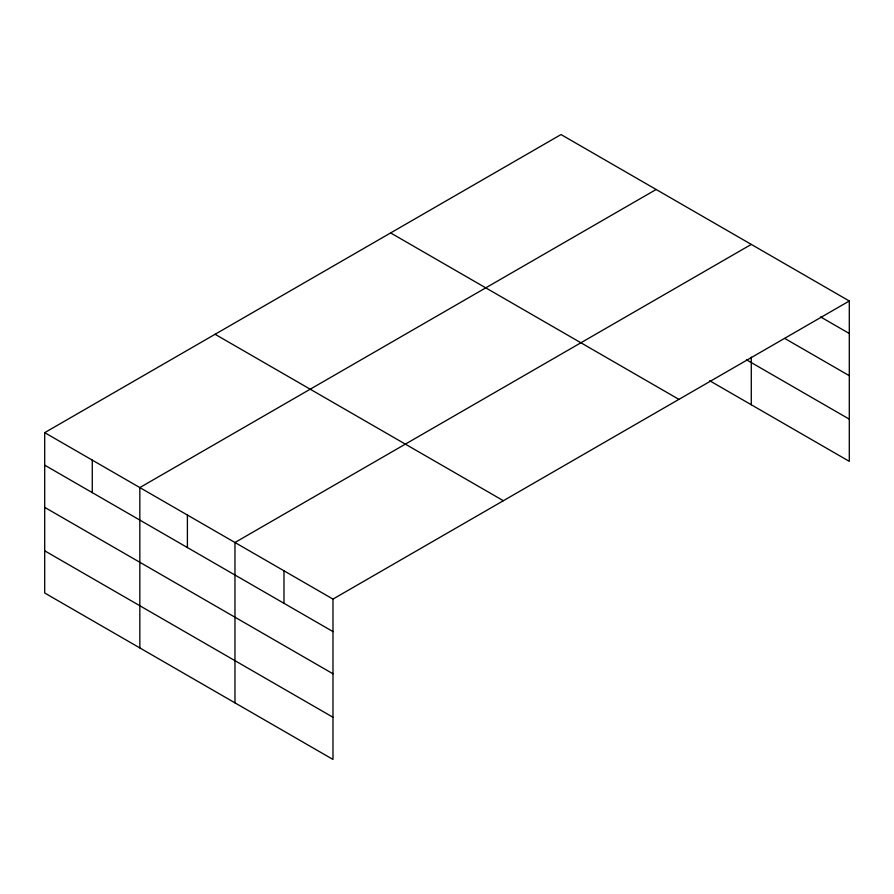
<?xml version="1.0" encoding="UTF-8"?>
<svg xmlns="http://www.w3.org/2000/svg" width="894" height="894" viewBox="0 0 894 894"><rect width="100%" height="100%" fill="white"/><g stroke="black" fill="none" stroke-linecap="round" stroke-linejoin="round"><path stroke-width="1.34" d="M44.7 432.651L332.981 599.092L332.981 759.442L44.7 593.001L44.7 432.651L561.019 134.558L849.3 300.999L849.3 461.349L709.668 380.732M656.151 189.483L139.833 487.576L139.833 647.926M751.284 244.408L234.966 542.502L234.966 702.852M332.981 599.092L849.3 300.999M820.614 316.945L849.3 333.507M784.753 338.435L849.3 375.692M746.524 359.824L849.3 419.163M390.633 232.932L678.915 399.361M215.085 334.278L503.367 500.718M44.7 465.159L332.981 631.6M44.7 507.356L332.981 673.785M44.7 550.816L332.981 717.256M751.284 357.142L751.284 404.758M283.979 570.797L283.979 603.305M187.405 515.033L187.405 547.553M92.272 460.108L92.272 492.628"/></g></svg>
